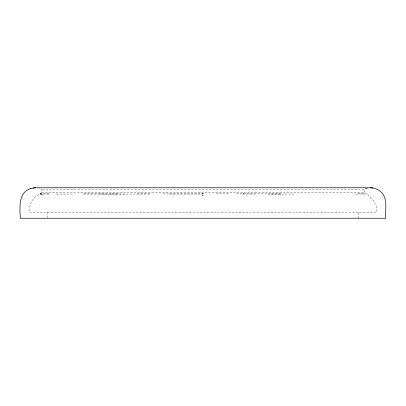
<?xml version="1.0" encoding="UTF-8"?>
<svg xmlns="http://www.w3.org/2000/svg" width="406" height="406" viewBox="0 0 406 406"><rect width="100%" height="100%" fill="white"/><g stroke="black" fill="none" stroke-linecap="round" stroke-linejoin="round"><path stroke-width="0.3" stroke-dasharray="2.03 1.52" d="M358.386 218.235L358.402 212.14M242.996 193.657L244.042 193.713M41.574 192.337C40.6 193.921 38.996 194.398 37.367 195.332C31.896 199.011 28.922 205.614 29.399 212.14L376.661 212.14C377.722 202.985 370.932 197.113 364.426 192.337L41.574 192.337L41.574 189.287L39.215 188.389M48.141 193.713L47.766 193.657M367.252 188.211L364.426 189.287L41.574 189.287M367.288 188.211L364.426 189.287L364.426 192.337M40.108 194.068L43.447 194.068M99.541 194.068L116.953 194.068M40.915 193.489L40.407 193.489L50.045 193.489M358.067 193.489L361.893 193.489M84.072 193.489L117.324 193.489M137.208 193.489L150.819 193.489M162.918 193.489L203 193.489M215.896 193.489L228.319 193.489M236.373 193.489L281.378 193.484M361.787 193.489L365.085 193.489M40.869 194.068L43.335 194.068M365.131 194.068L353.717 194.068M39.595 194.068L49.324 194.068M56.327 194.068L73.613 194.068M83.54 194.068L151.159 194.068M169.464 194.068L203 194.068M242.702 194.068L254.846 194.068M294.142 194.068L268.625 194.068L281.363 194.068M116.106 193.992L124.637 194.068M47.609 212.14L47.614 217.626M203.655 193.657L202.361 193.713L203.655 193.657M202.756 195.332L201.878 195.332L202.756 195.332"/><path stroke-width="0.61" d="M30.871 188.501C18.011 192.332 19.818 207.897 20.3 218.235L385.7 218.235C384.949 209.75 388.283 198.991 381.305 192.226C378.443 189.399 374.499 187.795 370.48 187.765L35.52 187.765L30.841 188.501M33.18 187.953L35.52 187.765M370.48 187.765L372.906 187.953"/></g></svg>
